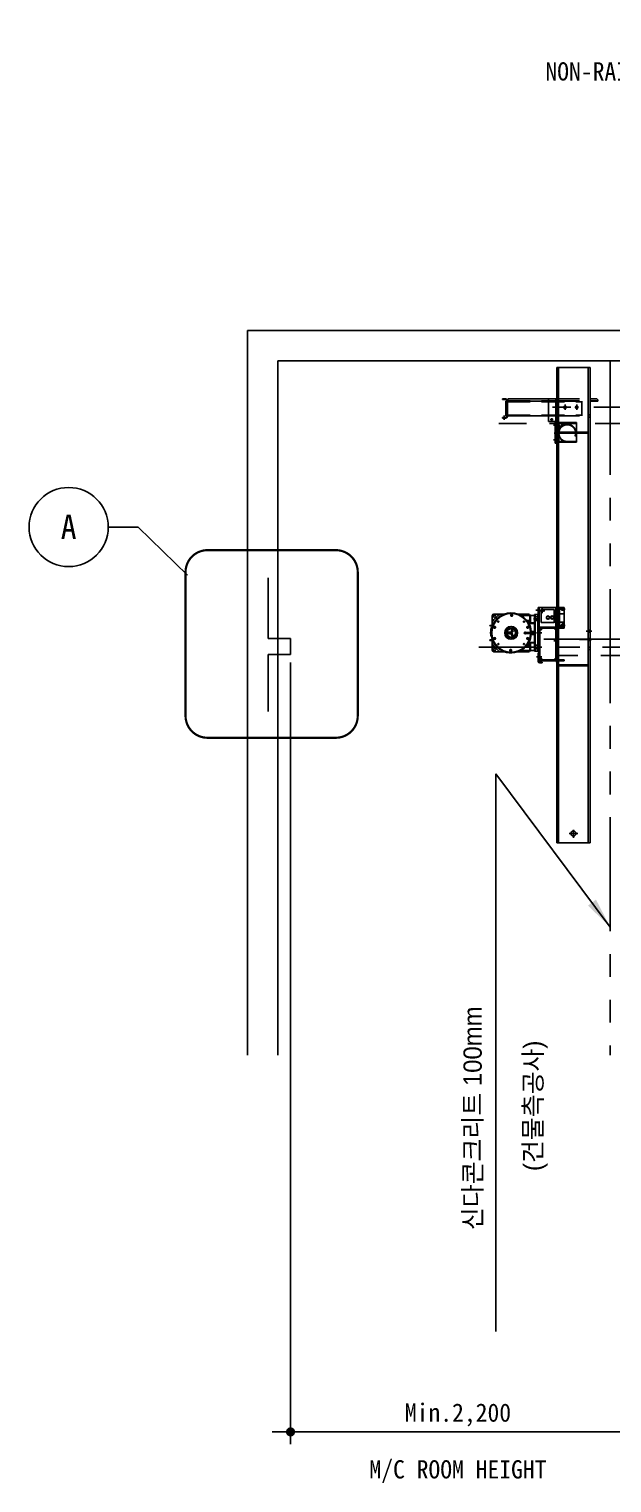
# Model space of a CAD drawing. Extents: x -9109 to 174251, y 57759 to 115528.
# Drawn here: x 143205 to 147034, y 67461 to 77018 of the extents above; entities that cross this region are included whole.
import ezdxf
from ezdxf.enums import TextEntityAlignment as Align

# ---------------------------------------------------------------- set-up
doc = ezdxf.new("R2010")
doc.units = 0
doc.header["$LTSCALE"] = 600
doc.header["$MEASUREMENT"] = 0
for name, pattern in [('CENTER', [2, 1.25, -0.25, 0.25, -0.25]), ('DASHDOTX2', [2, 1, -0.5, 0, -0.5]), ('HIDDEN', [0.375, 0.25, -0.125]), ('PHANTOM', [2.5, 1.25, -0.25, 0.25, -0.25, 0.25, -0.25])]:
    doc.linetypes.add(name, pattern=pattern)
doc.layers.get('0').update_dxf_attribs({"linetype": 'CONTINUOUS'})
for name, color, linetype in [('1', 3, 'CONTINUOUS'), ('2', 4, 'HIDDEN'), ('3', 1, 'CENTER'), ('4', 6, 'PHANTOM'), ('A-DIMS', 7, 'CONTINUOUS'), ('ENSAMBLES', 7, 'CONTINUOUS')]:
    doc.layers.add(name, color=color, linetype=linetype)
for name, color, linetype, lineweight in [('A-MKXS-MAK2', 3, 'DASHDOTX2', 25), ('A-MKXS-TEXT2', 7, 'CONTINUOUS', 25), ('A-XXXX-TXT2', 3, 'CONTINUOUS', 25)]:
    doc.layers.add(name, color=color, linetype=linetype, lineweight=lineweight)
doc.styles.add('HY울릉도L', font='')
doc.styles.add('OTIS', font='')
doc.styles.add('굴림', font='')
doc.styles.add('돋움체', font='')
doc.styles.get('HY울릉도L').set_extended_font_data('Dotum')
doc.styles.get('OTIS').set_extended_font_data('Dotum')
doc.styles.get('굴림').set_extended_font_data('Dotum')
doc.styles.get('돋움체').set_extended_font_data('DotumChe')
doc.dimstyles.new('CDIM', dxfattribs={"dimtxt": 3, "dimasz": 1.5, "dimexe": 2, "dimexo": 1, "dimgap": 1, "dimtad": 1, "dimdec": 0, "dimrnd": 0.5, "dimzin": 0, "dimdsep": 32, "dimlunit": 6, "dimtxsty": 'HY울릉도L', "dimblk1": '_CIDOT', "dimblk2": '_CIDOT', "dimsah": 1, "dimcen": 5.5, "dimclrd": 2, "dimclre": 2, "dimclrt": 7, "dimadec": 0, "dimazin": 0, "dimtfac": 1, "dimtdec": 0, "dimtix": 1, "dimtmove": 2, "dimatfit": 1, "dimldrblk": '_CIDOT', "dimfxl": 1, "dimtolj": 1, "dimtzin": 0, "dimlwd": -1, "dimarcsym": 0})
doc.dimstyles.new('OTIS', dxfattribs={"dimscale": 100, "dimtxt": 2.25, "dimasz": 2, "dimexe": 0.8, "dimexo": 0.8, "dimgap": 0.7, "dimtad": 1, "dimdsep": 46, "dimtxsty": '굴림', "dimblk": 'DOT', "dimcen": 0, "dimclrd": 3, "dimclre": 3, "dimclrt": 3, "dimadec": 0, "dimazin": 0, "dimtfac": 1, "dimtmove": 0, "dimatfit": 3, "dimfxl": 1, "dimtolj": 1, "dimarcsym": 0})

# ---------------------------------------------------------------- blocks, each defined once
blk = doc.blocks.new('_CIDOT')
at = {"color": 0, "linetype": 'ByBlock'}
blk.add_line((2, 0), (-1, 0), dxfattribs=at)
at = {"color": 0, "linetype": 'ByBlock', "const_width": 0.5}
blk.add_lwpolyline([(-0.25, 0, 1), (0.25, 0, 1)], format="xyb", close=True, dxfattribs=at)
blk = doc.blocks.new('*D54')
at = {"layer": 'A-DIMS', "lineweight": -2, "transparency": 16777216}
for p, q in [((144923, 72853.2), (144923, 67716.1)), ((147123, 70233.3), (147123, 67716.1))]:
    blk.add_line(p, q, dxfattribs=at)
at = {"layer": 'A-DIMS', "transparency": 16777216}
blk.add_line((144983, 67796.1), (147063, 67796.1), dxfattribs=at)
at = {"layer": 'A-DIMS', "transparency": 16777216, "xscale": 60, "yscale": 60, "zscale": 60, "rotation": 180}
blk.add_blockref('_CIDOT', (144923, 67796.1), dxfattribs=at)
at = {"layer": 'A-DIMS', "transparency": 16777216, "xscale": 60, "yscale": 60, "zscale": 60}
blk.add_blockref('_CIDOT', (147123, 67796.1), dxfattribs=at)
at = {"layer": 'A-DIMS', "color": 3, "transparency": 16777216, "insert": (146023, 67907.5), "char_height": 120, "attachment_point": 5, "style": '돋움체'}
blk.add_mtext('\\A1;{\\C7;Min.2,200}', dxfattribs=at)
blk = doc.blocks.new('*D63')
at = {"layer": 'A-DIMS', "lineweight": -2, "transparency": 16777216}
for p, q in [((147323, 74876.9), (147323, 76716.8)), ((147423, 75076.9), (147423, 76716.8))]:
    blk.add_line(p, q, dxfattribs=at)
at = {"layer": 'A-DIMS', "transparency": 16777216}
for p, q in [((147263, 76636.8), (147203, 76636.8)), ((147423, 76636.8), (147323, 76636.8)), ((147483, 76636.8), (147543, 76636.8))]:
    blk.add_line(p, q, dxfattribs=at)
at = {"layer": 'A-DIMS', "transparency": 16777216, "xscale": 60, "yscale": 60, "zscale": 60}
blk.add_blockref('_CIDOT', (147323, 76636.8), dxfattribs=at)
at = {"layer": 'A-DIMS', "transparency": 16777216, "xscale": 60, "yscale": 60, "zscale": 60, "rotation": 180}
blk.add_blockref('_CIDOT', (147423, 76636.8), dxfattribs=at)
at = {"layer": 'A-DIMS', "color": 3, "transparency": 16777216, "insert": (147373, 76738.9), "char_height": 120, "attachment_point": 5, "style": '돋움체'}
blk.add_mtext('\\A1;NON-RAILING ZONE 100', dxfattribs=at)
blk = doc.blocks.new('_Dot')
at = {"color": 0, "linetype": 'ByBlock', "lineweight": -2}
blk.add_line((-0.5, 0), (-1, 0), dxfattribs=at)
at = {"color": 0, "linetype": 'ByBlock', "const_width": 0.5}
blk.add_lwpolyline([(-0.25, 0, 1), (0.25, 0, 1)], format="xyb", close=True, dxfattribs=at)

msp = doc.modelspace()

# ---------------------------------------------------------------- linework, layer by layer
for p, q in [((144640.4, 75036.9), (144640.4, 70273.3)), ((144640.4, 75036.9), (153403, 75036.9)), ((144840.4, 74836.9), (144840.4, 70273.3)), ((147123, 74836.9), (144840.4, 74836.9)), ((146671.7, 74793.4), (146671.7, 71669.4)), ((146671.7, 74793.4), (146891.4, 74793.4)), ((146683.8, 74793.4), (146683.8, 71669.4)), ((146879.3, 74793.4), (146879.3, 71669.4)), ((146891.4, 74793.4), (146891.4, 71669.4)), ((146314.8, 74586.9), (146337.8, 74586.9)), ((146314.8, 74586.9), (146314.8, 74582)), ((146314.8, 74582), (146337.8, 74582)), ((146337.8, 74571.6), (146337.8, 74532)), ((146337.8, 74571.6), (146342.8, 74571.6)), ((146342.8, 74577), (146342.8, 74532)), ((146353.2, 74586.9), (146347.7, 74581.4)), ((146347.7, 74581.4), (146347.7, 74571.6)), ((146347.7, 74577), (146347.7, 74532)), ((146347.7, 74571.6), (146616.8, 74571.6)), ((146353.2, 74586.9), (146671.7, 74586.9)), ((146616.8, 74586.9), (146671.7, 74586.9)), ((146616.8, 74586.9), (146616.8, 74438.7)), ((146666.8, 74586.9), (146666.8, 74438.7)), ((146671.7, 74586.9), (146671.7, 74438.7)), ((146891.4, 74586.9), (146935.3, 74586.9)), ((146891.4, 74571.6), (146940.8, 74571.6)), ((146935.3, 74586.9), (146940.8, 74581.4)), ((146940.8, 74581.4), (146940.8, 74571.6)), ((146314.8, 74465.6), (146337.8, 74465.6)), ((146314.8, 74460.6), (146314.8, 74465.6)), ((146314.8, 74460.6), (146337.8, 74460.6)), ((146337.8, 74476), (146337.8, 74532)), ((146337.8, 74476), (146342.8, 74476)), ((146342.8, 74470.5), (146342.8, 74532)), ((146347.7, 74470.5), (146347.7, 74532)), ((146616.8, 74476), (146347.7, 74476)), ((146616.8, 74438.7), (146671.7, 74438.7)), ((146662, 74436.5), (146662, 74295.9)), ((146662, 74436.5), (146671.7, 74436.5)), ((146671.7, 74436.5), (146671.7, 74295.9)), ((146683.8, 74367.3), (146879.3, 74367.3)), ((146683.8, 74360.7), (146879.3, 74360.7)), ((146662, 74295.9), (146671.7, 74295.9)), ((146671.7, 73215.5), (146550.9, 73215.5)), ((146550.9, 73215.5), (146550.9, 72927.2)), ((146555.8, 73215.5), (146555.8, 72860.7)), ((146666.8, 73215.5), (146666.8, 72860.2)), ((146671.7, 72860.2), (146671.7, 73215.5)), ((146526.2, 73169.4), (146550.9, 73169.4)), ((146526.2, 72927.7), (146526.2, 73169.4)), ((146530.6, 72927.7), (146530.6, 73169.4)), ((146548.2, 72927.7), (146548.2, 73169.4)), ((146550.9, 73169.4), (146550.9, 72927.7)), ((146569.6, 73202.3), (146569.6, 73116.7)), ((146655.3, 73202.3), (146569.6, 73202.3)), ((146569.6, 73116.7), (146655.3, 73116.7)), ((146655.3, 73116.7), (146655.3, 73202.3)), ((146655.3, 73174.3), (146666.8, 73174.3)), ((146655.3, 73119.4), (146666.8, 73119.4)), ((146548.2, 73026.6), (146550.9, 73026.6)), ((146666.8, 73085.4), (146555.8, 73085.4)), ((146560.8, 73075.5), (146560.8, 72875.6)), ((146560.8, 73069.4), (146571.8, 73069.4)), ((146666.8, 73080.4), (146565.7, 73080.4)), ((146571.8, 73080.4), (146571.8, 73069.4)), ((146660.7, 73080.4), (146660.7, 73069.4)), ((146666.8, 73069.4), (146660.7, 73069.4)), ((146526.2, 72927.7), (146550.9, 72927.7)), ((146550.9, 72927.2), (146555.8, 72927.2)), ((146550.9, 72860.7), (146550.9, 72917.9)), ((146550.9, 72917.9), (146555.8, 72917.9)), ((146560.8, 72881.6), (146571.8, 72881.6)), ((146560.8, 72855.8), (146575.1, 72855.8)), ((146575.1, 72850.9), (146560.8, 72850.9)), ((146565.7, 72870.6), (146666.8, 72870.6)), ((146666.8, 72865.7), (146565.7, 72865.7)), ((146571.8, 72870.6), (146571.8, 72881.6)), ((146575.1, 72855.8), (146575.1, 72850.9)), ((146660.7, 72870.6), (146660.7, 72881.6)), ((146666.8, 72881.6), (146660.7, 72881.6)), ((146671.7, 72860.2), (146666.8, 72860.2)), ((146683.8, 72838.8), (146879.3, 72838.8)), ((146683.8, 72832.2), (146879.3, 72832.2)), ((146671.7, 71669.4), (146891.4, 71669.4))]:
    msp.add_line(p, q)
for points in [[(146570.6, 73197.9), (146576.2, 73201.1), (146581.8, 73197.9), (146581.8, 73191.4), (146576.2, 73188.2), (146570.6, 73191.4)], [(146604.7, 73155), (146614.1, 73160.4), (146623.4, 73155), (146623.4, 73144.2), (146614.1, 73138.8), (146604.7, 73144.2)], [(146632.2, 73155), (146641.5, 73160.4), (146650.9, 73155), (146650.9, 73144.2), (146641.5, 73138.8), (146632.2, 73144.2)]]:
    msp.add_lwpolyline(points, close=True)
for centre, radius in [((146638.8, 74450.7), 2.2), ((146726.6, 74532), 7.69), ((146803.5, 74532), 7.69), ((146576.2, 73194.6), 5.6), ((146614.1, 73149.6), 9.34), ((146641.5, 73149.6), 9.34), ((146781.6, 71729.8), 16.5)]:
    msp.add_circle(centre, radius)
for centre, radius, start, end in [((146337.8, 74577), 9.89, 0, 90), ((146337.8, 74577), 4.94, 0, 90), ((146337.8, 74470.5), 4.94, 270, 0), ((146337.8, 74470.5), 9.89, 270, 0), ((146576.2, 73194.6), 6.06, 157.50502, 202.49498), ((146576.2, 73194.6), 6.06, 97.50502, 142.49498), ((146576.2, 73194.6), 6.06, 217.50502, 262.49498), ((146576.2, 73194.6), 6.06, 37.50502, 82.49498), ((146576.2, 73194.6), 6.06, 277.50502, 322.49498), ((146576.2, 73194.6), 6.06, 337.50502, 22.49498), ((146614.1, 73149.6), 10.1, 157.50502, 202.49498), ((146614.1, 73149.6), 10.1, 97.50502, 142.49498), ((146614.1, 73149.6), 10.1, 217.50502, 262.49498), ((146614.1, 73149.6), 10.1, 37.50502, 82.49498), ((146614.1, 73149.6), 10.1, 277.50502, 322.49498), ((146614.1, 73149.6), 10.1, 337.50502, 22.49498), ((146641.5, 73149.6), 10.1, 157.50502, 202.49498), ((146641.5, 73149.6), 10.1, 97.50502, 142.49498), ((146641.5, 73149.6), 10.1, 217.50502, 262.49498), ((146641.5, 73149.6), 10.1, 37.50502, 82.49498), ((146641.5, 73149.6), 10.1, 277.50502, 322.49498), ((146641.5, 73149.6), 10.1, 337.50502, 22.49498), ((146565.7, 73075.5), 9.89, 90, 180), ((146565.7, 73075.5), 4.94, 90, 180), ((146560.8, 72860.7), 9.89, 180, 270), ((146565.7, 72875.6), 9.89, 180, 270), ((146560.8, 72860.7), 4.94, 180, 270), ((146565.7, 72875.6), 4.94, 180, 270)]:
    msp.add_arc(centre, radius, start, end)
at = {"layer": '1'}
for p, q in [((146323.5, 74460.6), (146323.5, 74465.6)), ((146327.9, 74460.6), (146327.9, 74465.6)), ((144776.5, 73409.7), (144776.5, 73011.5)), ((144776.5, 73011.5), (144923, 73011.5)), ((144923, 73011.5), (144923, 72906.1)), ((144776.5, 72906.1), (144776.5, 72531.4)), ((144923, 72906.1), (144776.5, 72906.1))]:
    msp.add_line(p, q, dxfattribs=at)
at = {"layer": '1', "color": 3}
msp.add_line((146272.1, 68455.9), (146272.1, 72122.4), dxfattribs=at)
at = {"layer": '1'}
msp.add_arc((146638.8, 74450.7), 3.3, 90, 0, dxfattribs=at)
at = {"layer": '2'}
for p, q in [((146347.7, 74573.3), (146616.8, 74573.3)), ((146347.7, 74566.6), (146836.5, 74566.6)), ((146616.8, 74573.3), (146671.7, 74573.3)), ((146616.8, 74571.6), (146671.7, 74571.6)), ((146671.7, 74586.9), (146891.4, 74586.9)), ((146671.7, 74573.3), (146891.4, 74573.3)), ((146671.7, 74571.6), (146891.4, 74571.6)), ((146836.5, 74571.6), (146836.5, 74476)), ((146891.4, 74573.3), (146940.8, 74573.3)), ((146322.4, 74460.6), (146322.4, 74465.6)), ((146329, 74460.6), (146329, 74465.6)), ((146337.8, 74544.6), (146347.7, 74544.6)), ((146337.8, 74519.4), (146347.7, 74519.4)), ((146347.7, 74480.9), (146836.5, 74480.9)), ((146616.8, 74476), (146671.7, 74476)), ((146666.8, 74539.7), (146671.7, 74539.7)), ((146666.8, 74524.3), (146671.7, 74524.3)), ((146671.7, 74539.7), (146683.8, 74539.7)), ((146671.7, 74524.3), (146683.8, 74524.3)), ((146671.7, 74476), (146836.5, 74476)), ((146879.3, 74482.6), (146891.4, 74482.6)), ((146879.3, 74467.2), (146891.4, 74467.2)), ((146662, 74421.6), (146671.7, 74421.6)), ((146662, 74407.3), (146671.7, 74407.3)), ((146671.7, 74431), (146801.3, 74431)), ((146671.7, 74426), (146801.3, 74426)), ((146671.7, 74422.2), (146683.8, 74422.2)), ((146671.7, 74406.8), (146683.8, 74406.8)), ((146696, 74406.8), (146682.6, 74406.8)), ((146682.7, 74414.5), (146682.7, 74328.8)), ((146689.3, 74400.1), (146689.3, 74413.5)), ((146710.7, 74426), (146710.7, 74431)), ((146801.3, 74431), (146801.3, 74301.4)), ((146662, 74325), (146671.7, 74325)), ((146662, 74310.7), (146671.7, 74310.7)), ((146671.7, 74325.5), (146683.8, 74325.5)), ((146671.7, 74310.1), (146683.8, 74310.1)), ((146671.7, 74306.3), (146801.3, 74306.3)), ((146671.7, 74301.4), (146801.3, 74301.4)), ((146671.7, 74269), (146683.8, 74269)), ((146671.7, 74256.9), (146683.8, 74256.9)), ((146671.7, 73257.8), (146683.8, 73257.8)), ((146671.7, 73245.7), (146683.8, 73245.7)), ((146721.2, 73215.5), (146671.7, 73215.5)), ((146688.2, 73174.3), (146688.2, 73215.5)), ((146690.7, 73215.5), (146690.7, 73085.4)), ((146721.2, 73162.8), (146721.2, 73215.5)), ((146721.2, 73170.6), (146721.2, 73215.5)), ((146721.2, 73170.6), (146721.2, 73215.5)), ((146526.2, 73149.1), (146530.6, 73149.1)), ((146526.2, 73134.8), (146530.6, 73134.8)), ((146530.6, 73154), (146550.9, 73154)), ((146530.6, 73129.8), (146550.9, 73129.8)), ((146548.2, 73149.1), (146550.9, 73149.1)), ((146548.2, 73134.8), (146550.9, 73134.8)), ((146666.8, 73190.3), (146671.7, 73190.3)), ((146666.8, 73190.3), (146671.7, 73190.3)), ((146666.8, 73174.9), (146671.7, 73174.9)), ((146666.8, 73174.9), (146671.7, 73174.9)), ((146671.7, 73119.4), (146666.8, 73119.4)), ((146671.7, 73190.3), (146683.8, 73190.3)), ((146671.7, 73174.9), (146683.8, 73174.9)), ((146671.7, 73174.3), (146721.2, 73174.3)), ((146671.7, 73119.4), (146721.2, 73119.4)), ((146688.2, 73174.3), (146688.2, 73119.4)), ((146688.2, 73119.4), (146688.2, 73085.4)), ((146726.5, 73205.6), (146692.7, 73205.6)), ((146709.6, 73080.7), (146709.6, 73114.5)), ((146721.2, 73162.8), (146721.2, 73104.6)), ((146548.2, 73055.7), (146550.9, 73055.7)), ((146548.2, 73041.4), (146550.9, 73041.4)), ((146555.8, 73085.4), (146550.9, 73085.4)), ((146550.9, 73074.4), (146555.8, 73074.4)), ((146550.9, 73055.7), (146560.8, 73055.7)), ((146555.8, 73055.7), (146550.9, 73055.7)), ((146550.9, 73041.4), (146560.8, 73041.4)), ((146555.8, 73041.4), (146550.9, 73041.4)), ((146555.8, 73026.6), (146560.8, 73026.6)), ((146671.7, 73085.4), (146666.8, 73085.4)), ((146671.7, 73080.4), (146666.8, 73080.4)), ((146671.7, 73069.4), (146666.8, 73069.4)), ((146721.2, 73085.4), (146671.7, 73085.4)), ((146720.6, 73080.4), (146671.7, 73080.4)), ((146726.5, 73097.6), (146692.7, 73097.6)), ((146720.6, 73085.4), (146720.6, 73080.4)), ((146721.2, 73085.4), (146721.2, 73104.6)), ((146879.3, 73065.6), (146891.4, 73065.6)), ((146879.3, 73053.5), (146891.4, 73053.5)), ((146526.2, 72962.3), (146530.6, 72962.3)), ((146526.2, 72948.1), (146530.6, 72948.1)), ((146530.6, 72967.3), (146550.9, 72967.3)), ((146530.6, 72943.1), (146550.9, 72943.1)), ((146550.9, 72962.3), (146560.8, 72962.3)), ((146555.8, 72962.3), (146550.9, 72962.3)), ((146550.9, 72948.1), (146560.8, 72948.1)), ((146555.8, 72948.1), (146550.9, 72948.1)), ((146555.8, 72982.7), (146560.8, 72982.7)), ((146666.8, 73003.5), (146671.7, 73003.5)), ((146666.8, 73003.5), (146671.7, 73003.5)), ((146666.8, 72988.2), (146671.7, 72988.2)), ((146666.8, 72988.2), (146671.7, 72988.2)), ((146671.7, 73003.5), (146683.8, 73003.5)), ((146671.7, 72988.2), (146683.8, 72988.2)), ((146879.3, 73010.7), (146891.4, 73010.7)), ((146879.3, 72998.6), (146891.4, 72998.6)), ((146879.3, 72955.2), (146891.4, 72955.2)), ((146879.3, 72939.8), (146891.4, 72939.8)), ((146550.9, 72903), (146560.8, 72903)), ((146550.9, 72877.8), (146560.8, 72877.8)), ((146671.7, 72881.6), (146666.8, 72881.6)), ((146666.8, 72870.6), (146671.7, 72870.6)), ((146671.7, 72865.7), (146666.8, 72865.7)), ((146720.6, 72870.6), (146671.7, 72870.6)), ((146720.6, 72865.7), (146671.7, 72865.7)), ((146720.6, 72870.6), (146720.6, 72865.7)), ((146671.7, 72810.8), (146683.8, 72810.8)), ((146671.7, 72798.7), (146683.8, 72798.7))]:
    msp.add_line(p, q, dxfattribs=at)
for points in [[(146683.7, 74410), (146689.3, 74413.3), (146694.9, 74410), (146694.9, 74403.6), (146689.3, 74400.3), (146683.7, 74403.6)], [(146702.2, 73209.9), (146709.6, 73214.3), (146717.1, 73209.9), (146717.1, 73201.3), (146709.6, 73197), (146702.2, 73201.3)], [(146702.2, 73101.9), (146709.6, 73106.2), (146717.1, 73101.9), (146717.1, 73093.3), (146709.6, 73089), (146702.2, 73093.3)]]:
    msp.add_lwpolyline(points, close=True, dxfattribs=at)
for centre, radius in [((146726.6, 74532), 7.69), ((146803.5, 74532), 7.69), ((146689.3, 74406.8), 5.6), ((146709.6, 73205.6), 7.47), ((146709.6, 73205.6), 6.59), ((146709.6, 73205.6), 6.32), ((146709.6, 73205.6), 5.49), ((146709.6, 73205.6), 4.39), ((146709.6, 73097.6), 7.47), ((146709.6, 73097.6), 6.59), ((146709.6, 73097.6), 6.59), ((146709.6, 73097.6), 6.32), ((146709.6, 73097.6), 5.49), ((146709.6, 73097.6), 4.39)]:
    msp.add_circle(centre, radius, dxfattribs=at)
for centre, radius, start, end in [((146740.9, 74361.8), 58.2, 115.08763, 64.91237), ((146740.9, 74361.8), 54.9, 106.2602, 73.7398), ((146689.3, 74406.8), 6.06, 37.50502, 82.49498), ((146689.3, 74406.8), 6.06, 337.50502, 22.49498), ((146740.9, 74361.8), 58.2, 64.91237, 115.08763), ((146740.9, 74361.8), 54.9, 75.52249, 106.2602)]:
    msp.add_arc(centre, radius, start, end, dxfattribs=at)
at = {"layer": '3'}
for p, q in [((164464.8, 74530.4), (146644.9, 74532)), ((164473.3, 74423.7), (146291.5, 74425.4)), ((146724, 74414), (146700.2, 74414)), ((148923, 72954.6), (146159.2, 72954.6)), ((146586.1, 73008.1), (147711.3, 73008.1)), ((147711.3, 72901), (146691.1, 72901))]:
    msp.add_line(p, q, dxfattribs=at)
at = {"layer": '4'}
for p, q in [((147023, 74836.9), (147023, 70273.3)), ((146726.6, 74549.1), (146726.6, 74515)), ((146803.5, 74549.1), (146803.5, 74515)), ((146325.7, 74448.2), (146325.7, 74477.5)), ((146638.8, 74460.8), (146638.8, 74440.6)), ((146726.6, 74545), (146726.6, 74519.1)), ((146803.5, 74545), (146803.5, 74519.1)), ((146628.7, 74450.7), (146648.9, 74450.7)), ((146689.2, 74414.5), (146651.6, 74414.5)), ((146654.5, 74361.8), (146807.5, 74361.8)), ((146689.2, 74317.8), (146651.6, 74317.8)), ((146576.2, 73177.7), (146576.2, 73211.6)), ((146518.9, 73141.9), (146555.6, 73141.9)), ((146567.8, 73199), (146534, 73199)), ((146545.2, 73141.9), (146554.3, 73141.9)), ((146593.1, 73194.6), (146559.3, 73194.6)), ((146687.3, 73182.6), (146652.5, 73182.6)), ((146573.9, 73048.6), (146539, 73048.6)), ((146545.2, 73048.6), (146554.3, 73048.6)), ((146864.2, 73059.5), (146901.5, 73059.5)), ((146518.9, 72955.2), (146555.6, 72955.2)), ((146573.9, 72955.2), (146539, 72955.2)), ((146687.3, 72995.8), (146652.5, 72995.8)), ((146820.9, 73004.6), (146901.5, 73004.6)), ((146573.9, 72890.4), (146539, 72890.4)), ((146753.2, 71729.8), (146811.3, 71729.8)), ((146809.9, 71729.8), (146753.2, 71729.8)), ((146781.6, 71701.4), (146781.6, 71754.2))]:
    msp.add_line(p, q, dxfattribs=at)
at = {"layer": 'A-MKXS-MAK2', "linetype": 'Continuous'}
for p, q in [((143725.3, 73744.4), (143922.7, 73744.4)), ((143922.7, 73744.4), (144245.3, 73427.5))]:
    msp.add_line(p, q, dxfattribs=at)
at = {"layer": 'A-MKXS-MAK2', "ltscale": 4, "const_width": 14.4}
msp.add_lwpolyline([(145220.6, 73592.5), (144377.2, 73592.5, 0.414214), (144233.2, 73448.5), (144233.2, 72503.2, 0.414214), (144377.2, 72359.2), (145220.6, 72359.2, 0.414214), (145364.6, 72503.2), (145364.6, 73448.5, 0.414214)], format="xyb", close=True, dxfattribs=at)
at = {"layer": 'A-MKXS-MAK2', "linetype": 'Continuous'}
msp.add_circle((143465.3, 73744.4), 260, dxfattribs=at)
at = {"layer": 'ENSAMBLES', "color": 7, "linetype": 'Continuous'}
for p, q in [((146248.3, 73098), (146248.3, 73161.7)), ((146259.3, 73172.7), (146329.9, 73172.7)), ((146415.2, 73172.7), (146485.6, 73172.7)), ((146435.3, 73163.9), (146454, 73163.9)), ((146454, 73163.5), (146444.5, 73158)), ((146455.7, 73163.9), (146526.2, 73163.9)), ((146462.2, 73164.1), (146462.2, 73163.9)), ((146474.6, 73130.9), (146498.7, 73130.9)), ((146477.3, 73127.6), (146495.4, 73127.6)), ((146488.4, 73114.5), (146488.4, 73111.2)), ((146488.4, 73114.5), (146526.2, 73114.5)), ((146495.4, 73114.5), (146495.4, 73163.9)), ((146498.7, 73163.9), (146498.7, 73114.5)), ((146526.2, 72933.2), (146526.2, 73163.9)), ((146231.8, 73098), (146251, 73098)), ((146231.8, 73098), (146231.8, 73094.7)), ((146249.5, 73094.7), (146231.8, 73094.7)), ((146237.3, 73098), (146237.3, 73094.7)), ((146239.3, 73070.7), (146242.1, 73070.2)), ((146239.4, 73026.1), (146242.2, 73026.6)), ((146240.6, 73040.5), (146240.6, 73056.1)), ((146241.3, 73061.7), (146241.2, 73061.7)), ((146241.3, 73035.4), (146241.2, 73035.4)), ((146241.3, 73061.7), (146241.8, 73061.7)), ((146241.9, 73035.4), (146241.3, 73035.4)), ((146242.1, 73065), (146241.6, 73065)), ((146242.1, 73032.1), (146241.6, 73032.1)), ((146243, 73071), (146245.8, 73070.5)), ((146244.2, 73083.8), (146246.7, 73082.2)), ((146248.3, 73091.8), (146248.3, 73094.7)), ((146248.3, 73081.5), (146248.3, 73085.1)), ((146249, 73093.5), (146251.7, 73092.5)), ((146463.6, 73052), (146496.5, 73052)), ((146463.6, 73045.1), (146496.5, 73045.1)), ((146469.1, 73045.1), (146469.1, 73052)), ((146488.4, 73111.2), (146488, 73110.9)), ((146488.4, 73111.2), (146526.2, 73111.2)), ((146496.5, 73045.1), (146496.5, 73052)), ((146496.5, 73051), (146513, 73051)), ((146496.5, 73048.8), (146513, 73048.8)), ((146496.5, 73048.3), (146513, 73048.3)), ((146496.5, 73046.1), (146513, 73046.1)), ((146503.9, 73058.4), (146503.4, 73058.4)), ((146503.9, 73038.7), (146503.4, 73038.7)), ((146503.9, 73058.4), (146503.9, 73055.2)), ((146503.9, 73058.4), (146520.7, 73058.4)), ((146503.9, 73055.2), (146520.7, 73055.2)), ((146503.9, 73038.7), (146503.9, 73042)), ((146503.9, 73042), (146520.7, 73042)), ((146520.7, 73038.7), (146503.9, 73038.7)), ((146513, 73048.8), (146513, 73051)), ((146513, 73046.1), (146513, 73048.3)), ((146520.7, 73038.7), (146520.7, 73058.4)), ((146249.5, 73002.4), (146231.8, 73002.4)), ((146231.8, 72999.1), (146231.8, 73002.4)), ((146231.8, 72999.1), (146250.8, 72999.1)), ((146237.3, 72999.1), (146237.3, 73002.4)), ((146248.3, 73002.4), (146248.3, 73005.9)), ((146248.3, 72935.4), (146248.3, 72999.1)), ((146329.6, 72924.4), (146259.3, 72924.4)), ((146485.6, 72924.4), (146414.9, 72924.4)), ((146435.2, 72933.2), (146526.2, 72933.2)), ((146444.9, 72939), (146454, 72933.7)), ((146462.2, 72933.2), (146462.2, 72933.1)), ((146474.6, 72966.2), (146498.7, 72966.2)), ((146477.3, 72969.5), (146495.4, 72969.5)), ((146488.4, 72986), (146488, 72986.2)), ((146488.4, 72982.7), (146488.4, 72986)), ((146526.2, 72986), (146488.4, 72986)), ((146488.4, 72982.7), (146526.2, 72982.7)), ((146495.4, 72982.7), (146495.4, 72933.2)), ((146498.7, 72982.7), (146498.7, 72933.2))]:
    msp.add_line(p, q, dxfattribs=at)
for centre, radius in [((146262.1, 73158.9), 7.69), ((146287.8, 73122.2), 3.57), ((146287.8, 73122.2), 2.75), ((146375.7, 73163.3), 5.6), ((146375.7, 73163.3), 4.39), ((146457, 73122.2), 3.57), ((146457, 73122.2), 2.75), ((146263.7, 73085.4), 5.6), ((146263.7, 73085.4), 4.39), ((146372.4, 73048.6), 42.1), ((146372.4, 73048.6), 41.7), ((146335.6, 73048.6), 2.86), ((146372.4, 73048.6), 28.8), ((146372.4, 73048.6), 27.7), ((146354, 73080.4), 2.86), ((146354, 73016.7), 2.86), ((146357, 73048.6), 5.49), ((146357, 73048.6), 4.94), ((146372.4, 73048.6), 7.69), ((146372.4, 73048.6), 5.49), ((146372.4, 73048.6), 3.71), ((146380.1, 73061.9), 5.49), ((146380.1, 73035.2), 5.49), ((146380.1, 73061.9), 4.94), ((146380.1, 73035.2), 4.94), ((146390.8, 73080.4), 2.86), ((146390.8, 73016.7), 2.86), ((146409.2, 73048.6), 2.86), ((146481.2, 73085.4), 5.6), ((146481.2, 73085.4), 4.39), ((146262.1, 72938.3), 7.69), ((146263.7, 73011.8), 5.6), ((146263.7, 73011.8), 4.39), ((146287.8, 72975), 3.57), ((146287.8, 72975), 2.75), ((146369.1, 72933.8), 5.6), ((146369.1, 72933.8), 4.39), ((146457, 72975), 3.57), ((146457, 72975), 2.75), ((146481.2, 73011.8), 5.6), ((146481.2, 73011.8), 4.39)]:
    msp.add_circle(centre, radius, dxfattribs=at)
at = {"layer": 'ENSAMBLES', "color": 8, "linetype": 'HIDDEN'}
for centre, radius in [((146287.8, 73122.2), 3.3), ((146375.7, 73163.3), 5.49), ((146457, 73122.2), 3.3), ((146263.7, 73085.4), 5.49), ((146481.2, 73085.4), 5.49), ((146263.7, 73011.8), 5.49), ((146287.8, 72975), 3.3), ((146369.1, 72933.8), 5.49), ((146457, 72975), 3.3), ((146481.2, 73011.8), 5.49)]:
    msp.add_circle(centre, radius, dxfattribs=at)
at = {"layer": 'ENSAMBLES', "color": 7, "linetype": 'Continuous'}
for centre, radius, start, end in [((146372.4, 73048.6), 128.5, 1.08071, 358.91929), ((146372.4, 73048.6), 127.4, 1.09603, 358.90399), ((146259.3, 73161.7), 11, 90, 180), ((146372.4, 73048.6), 143.9, 120.39074, 149.60926), ((146281.2, 73139.8), 4.39, 72.47504, 196.91965), ((146372.4, 73048.6), 110.4, 137.84107, 139.97257), ((146372.4, 73048.6), 143.9, 55.63956, 59.60926), ((146464.8, 73183.7), 19.8, 235.63956, 262.53202), ((146455.7, 73160.6), 3.3, 90, 120), ((146372.4, 73048.6), 110.4, 40.02743, 42.15893), ((146482.7, 73158.9), 7.69, 41.30267, 138.69733), ((146372.4, 73048.6), 131.8, 29.79178, 36.87), ((146485.6, 73161.7), 11, 12.06058, 90), ((146488.4, 73111.2), 3.3, 90, 127.30864), ((146495.4, 73130.9), 3.3, 270, 0), ((146372.4, 73048.6), 132.1, 170.55724, 189.57393), ((146372.4, 73048.6), 131.8, 174.26073, 185.73926), ((146276, 73054.7), 35.4, 163.10445, 168.59665), ((146274.6, 73064.8), 33, 148.08959, 170.55724), ((146200, 73111.3), 54.9, 328.08959, 340.00852), ((146372.4, 73048.6), 37.9, 175.9042, 184.0958), ((146372.4, 73048.6), 35.7, 175.8923, 184.1077), ((146372.4, 73048.6), 35.1, 176.30386, 183.69614), ((146372.4, 73048.6), 33, 167.4992, 172.5008), ((146346.8, 73058.1), 8.79, 216.75792, 243.09302), ((146346.8, 73039), 8.79, 116.90698, 143.24208), ((146372.4, 73048.6), 33, 187.4992, 192.5008), ((146372.4, 73048.6), 32.6, 167.05925, 172.94075), ((146346.9, 73058.1), 8.79, 218.67061, 240.75726), ((146346.9, 73039.1), 8.79, 123.95101, 141.32939), ((146372.4, 73048.6), 32.6, 187.05925, 192.94075), ((146345.1, 73048.3), 8.79, 96.90698, 123.24208), ((146345.1, 73048.8), 8.79, 236.75792, 263.09302), ((146372.4, 73048.6), 32.1, 173.76653, 173.8352), ((146372.4, 73048.6), 32.1, 186.1648, 186.24425), ((146345.2, 73048.4), 8.79, 103.95101, 121.32939), ((146345.2, 73048.8), 8.79, 238.67061, 260.43298), ((146372.4, 73048.6), 32.1, 166.16487, 166.24325), ((146372.4, 73048.6), 32.1, 193.76727, 193.83513), ((146372.4, 73048.6), 29.9, 163.5835, 176.45912), ((146372.4, 73048.6), 29.9, 183.54088, 196.4165), ((146372.4, 73048.6), 29.7, 176.66878, 183.33122), ((146372.4, 73048.6), 33, 147.4992, 152.5008), ((146351.6, 73066.3), 8.79, 196.75792, 223.09302), ((146351.6, 73030.8), 8.79, 136.90698, 163.24208), ((146372.4, 73048.6), 33, 207.4992, 212.5008), ((146372.4, 73048.6), 32.6, 147.05925, 152.94075), ((146351.7, 73066.2), 8.79, 198.67061, 220.2757), ((146351.7, 73030.9), 8.79, 143.95101, 161.32939), ((146372.4, 73048.6), 32.6, 207.05925, 212.94075), ((146346.4, 73063.6), 2.88, 155.89116, 180), ((146372.4, 73048.6), 32.1, 153.75555, 153.82338), ((146372.4, 73048.6), 32.1, 206.17662, 206.25708), ((146346.4, 73063.6), 2.88, 120.30522, 144.10884), ((146372.4, 73048.6), 29.7, 156.66878, 163.33122), ((146372.4, 73048.6), 29.7, 196.66878, 203.33122), ((146346.6, 73057.7), 8.79, 76.90698, 103.24208), ((146346.6, 73039.4), 8.79, 256.75792, 283.09302), ((146346.8, 73057.7), 8.79, 83.95101, 101.32939), ((146372.4, 73048.6), 29.9, 143.54841, 156.39418), ((146372.4, 73048.6), 29.9, 203.60582, 216.45159), ((146346.8, 73039.4), 8.79, 258.67061, 280.70953), ((146346.4, 73063.6), 2.88, 103.12173, 108.34726), ((146372.4, 73048.6), 32.1, 146.17637, 146.25361), ((146372.4, 73048.6), 32.1, 213.75813, 213.82363), ((146372.4, 73048.6), 29.7, 136.66878, 143.33122), ((146372.4, 73048.6), 29.7, 216.66878, 223.33122), ((146358.9, 73072.4), 8.79, 176.75792, 203.09302), ((146358.9, 73024.8), 8.79, 156.90698, 183.24208), ((146372.4, 73048.6), 33, 127.4992, 132.5008), ((146372.4, 73048.6), 32.6, 127.05925, 132.94075), ((146359, 73072.2), 8.79, 178.67061, 200.75473), ((146372.4, 73048.6), 32.1, 133.74932, 133.81375), ((146359, 73024.9), 8.79, 163.95101, 181.32939), ((146372.4, 73048.6), 32.1, 226.18625, 226.26291), ((146372.4, 73048.6), 32.6, 227.05925, 232.94075), ((146372.4, 73048.6), 33, 227.4992, 232.5008), ((146372.4, 73048.6), 29.9, 123.56075, 136.45996), ((146372.4, 73048.6), 29.9, 223.54004, 236.43925), ((146372.4, 73048.6), 37.9, 115.9468, 124.0441), ((146372.4, 73048.6), 35.7, 115.88842, 124.1419), ((146351.3, 73066), 8.79, 56.90698, 83.24208), ((146351.3, 73031.1), 8.79, 276.75792, 303.09302), ((146372.4, 73048.6), 35.7, 235.8581, 244.11158), ((146351.4, 73065.9), 8.79, 63.95101, 81.32939), ((146351.4, 73031.2), 8.79, 278.67061, 300.59394), ((146372.4, 73048.6), 35.1, 116.37156, 123.65001), ((146372.4, 73048.6), 35.1, 236.34999, 243.62844), ((146372.4, 73048.6), 32.1, 126.18716, 126.26809), ((146372.4, 73048.6), 32.1, 233.74475, 233.81284), ((146372.4, 73048.6), 29.7, 116.66878, 123.33122), ((146372.4, 73048.6), 29.7, 236.66878, 243.33122), ((146367.9, 73075.5), 8.79, 156.75792, 183.09302), ((146367.9, 73075.4), 8.79, 158.67061, 180.46773), ((146372.4, 73048.6), 29.9, 103.56209, 116.4186), ((146367.9, 73021.6), 8.79, 176.90698, 203.24208), ((146372.4, 73048.6), 29.9, 243.5814, 256.43791), ((146367.9, 73021.7), 8.79, 183.95101, 201.32939), ((146372.4, 73048.6), 32.1, 113.76392, 113.83078), ((146372.4, 73048.6), 32.1, 246.16922, 246.24704), ((146372.4, 73048.6), 32.6, 107.05925, 112.94075), ((146372.4, 73048.6), 32.6, 247.05925, 252.94075), ((146372.4, 73048.6), 33, 107.4992, 112.5008), ((146372.4, 73048.6), 33, 247.4992, 252.5008), ((146358.6, 73072.1), 8.79, 36.90698, 63.24208), ((146358.6, 73025), 8.79, 296.75792, 323.09302), ((146358.6, 73072), 8.79, 43.95101, 61.32939), ((146358.6, 73025.1), 8.79, 298.67061, 320.61267), ((146372.4, 73048.6), 32.1, 106.16919, 106.24915), ((146372.4, 73048.6), 32.1, 253.76234, 253.83081), ((146372.4, 73048.6), 29.7, 96.66878, 103.33122), ((146372.4, 73048.6), 29.7, 256.66878, 263.33122), ((146377.4, 73075.5), 8.79, 136.75792, 163.09302), ((146377.4, 73021.7), 8.79, 196.90698, 223.24208), ((146377.3, 73075.3), 8.79, 138.67061, 160.70072), ((146372.4, 73048.6), 29.9, 83.54647, 96.45353), ((146372.4, 73048.6), 29.9, 263.54647, 276.45353), ((146377.3, 73021.8), 8.79, 203.95101, 221.32939), ((146372.4, 73048.6), 32.1, 93.76816, 93.83662), ((146372.4, 73048.6), 32.6, 87.05925, 92.94075), ((146372.4, 73048.6), 33, 87.4992, 92.5008), ((146367.5, 73075.5), 8.79, 16.90698, 43.24208), ((146367.5, 73021.7), 8.79, 316.75792, 343.09302), ((146367.5, 73075.3), 8.79, 23.95101, 41.32939), ((146367.5, 73021.8), 8.79, 318.67061, 340.70072), ((146372.4, 73048.6), 32.1, 86.16338, 86.2423), ((146372.4, 73048.6), 29.7, 76.66878, 83.33122), ((146372.4, 73048.6), 29.7, 276.66878, 283.33122), ((146386.3, 73072.1), 8.79, 116.75792, 143.09302), ((146386.3, 73025), 8.79, 216.90698, 243.24208), ((146386.2, 73072), 8.79, 118.67061, 140.61267), ((146372.4, 73048.6), 29.9, 63.5814, 76.43791), ((146372.4, 73048.6), 29.9, 283.56209, 296.4186), ((146386.2, 73025.1), 8.79, 223.95101, 241.32939), ((146372.4, 73048.6), 32.1, 73.76234, 73.83081), ((146372.4, 73048.6), 32.1, 286.16919, 286.24915), ((146372.4, 73048.6), 32.6, 67.05925, 72.94075), ((146372.4, 73048.6), 32.6, 287.05925, 292.94075), ((146372.4, 73048.6), 33, 67.4992, 72.5008), ((146372.4, 73048.6), 33, 287.4992, 292.5008), ((146377, 73075.5), 8.79, 356.90698, 23.24208), ((146377, 73021.6), 8.79, 336.75792, 3.09302), ((146376.9, 73075.4), 8.79, 3.95101, 21.32939), ((146376.9, 73021.7), 8.79, 338.67061, 0.46773), ((146372.4, 73048.6), 32.1, 66.16922, 66.24704), ((146372.4, 73048.6), 32.1, 293.76392, 293.83078), ((146372.4, 73048.6), 29.7, 56.66878, 63.33122), ((146372.4, 73048.6), 29.7, 296.66878, 303.33122), ((146372.4, 73048.6), 35.7, 55.8581, 64.11158), ((146372.4, 73048.6), 35.1, 56.34999, 63.62844), ((146372.4, 73048.6), 35.1, 296.37156, 303.65001), ((146372.4, 73048.6), 35.7, 295.88842, 304.1419), ((146393.5, 73066), 8.79, 96.75792, 123.09302), ((146393.5, 73031.1), 8.79, 236.90698, 263.24208), ((146393.4, 73065.9), 8.79, 98.67061, 120.59394), ((146372.4, 73048.6), 37.9, 55.9559, 64.0532), ((146372.4, 73048.6), 29.9, 43.54004, 56.43925), ((146372.4, 73048.6), 29.9, 303.56075, 316.45996), ((146393.4, 73031.2), 8.79, 243.95101, 261.32939), ((146372.4, 73048.6), 32.1, 53.74475, 53.81284), ((146372.4, 73048.6), 32.1, 306.18716, 306.26809), ((146372.4, 73048.6), 32.6, 47.05925, 52.94075), ((146372.4, 73048.6), 32.6, 307.05925, 312.94075), ((146372.4, 73048.6), 33, 47.4992, 52.5008), ((146372.4, 73048.6), 33, 307.4992, 312.5008), ((146385.9, 73072.4), 8.79, 336.90698, 3.24208), ((146372.4, 73048.6), 29.7, 36.66878, 43.33122), ((146372.4, 73048.6), 29.7, 316.66878, 323.33122), ((146385.9, 73024.8), 8.79, 356.75792, 23.09302), ((146385.9, 73024.9), 8.79, 358.67061, 20.75473), ((146385.9, 73072.2), 8.79, 343.95101, 1.32939), ((146372.4, 73048.6), 32.1, 46.18625, 46.26291), ((146372.4, 73048.6), 32.1, 313.74932, 313.81375), ((146398.2, 73057.7), 8.79, 76.75792, 103.09302), ((146398.2, 73039.4), 8.79, 256.90698, 283.24208), ((146398.1, 73057.7), 8.79, 78.67061, 100.70953), ((146372.4, 73048.6), 29.9, 23.60582, 36.45159), ((146372.4, 73048.6), 29.9, 323.54841, 336.39418), ((146398.1, 73039.4), 8.79, 263.95101, 281.32939), ((146372.4, 73048.6), 32.1, 33.75813, 33.82363), ((146372.4, 73048.6), 32.1, 326.17637, 326.25361), ((146393.2, 73066.3), 8.79, 316.90698, 343.24208), ((146372.4, 73048.6), 29.7, 16.66878, 23.33122), ((146372.4, 73048.6), 29.7, 336.66878, 343.33122), ((146393.2, 73030.8), 8.79, 16.75792, 43.09302), ((146372.4, 73048.6), 32.6, 27.05925, 32.94075), ((146393.1, 73030.9), 8.79, 18.67061, 40.2757), ((146372.4, 73048.6), 32.6, 327.05925, 332.94075), ((146372.4, 73048.6), 33, 27.4992, 32.5008), ((146393.1, 73066.2), 8.79, 323.95101, 341.32939), ((146372.4, 73048.6), 33, 327.4992, 332.5008), ((146399.8, 73048.3), 8.79, 56.75792, 83.09302), ((146399.8, 73048.8), 8.79, 276.90698, 303.24208), ((146399.6, 73048.4), 8.79, 58.67061, 80.43298), ((146372.4, 73048.6), 29.9, 3.54088, 16.4165), ((146372.4, 73048.6), 29.9, 343.5835, 356.45912), ((146372.4, 73048.6), 32.1, 26.17662, 26.25708), ((146372.4, 73048.6), 32.1, 333.75555, 333.82338), ((146399.6, 73048.8), 8.79, 283.95101, 301.32939), ((146398, 73058.1), 8.79, 296.90698, 323.24208), ((146372.4, 73048.6), 29.7, 356.66878, 3.33122), ((146398, 73039), 8.79, 36.75792, 63.09302), ((146397.9, 73039.1), 8.79, 38.67061, 60.75726), ((146397.9, 73058.1), 8.79, 303.95101, 321.32939), ((146372.4, 73048.6), 32.1, 13.76727, 13.83513), ((146372.4, 73048.6), 32.1, 346.16487, 346.24325), ((146372.4, 73048.6), 32.6, 7.05925, 12.94075), ((146372.4, 73048.6), 32.6, 347.05925, 352.94075), ((146372.4, 73048.6), 32.1, 6.1648, 6.24425), ((146372.4, 73048.6), 32.1, 353.76653, 353.8352), ((146372.4, 73048.6), 33, 7.4992, 12.5008), ((146372.4, 73048.6), 33, 347.4992, 352.5008), ((146372.4, 73048.6), 35.1, 356.30386, 3.69614), ((146372.4, 73048.6), 35.7, 355.8923, 4.1077), ((146372.4, 73048.6), 37.9, 355.9042, 4.0958), ((146463.6, 73048.6), 5.49, 39.13308, 320.86692), ((146463.6, 73048.6), 3.43, 90, 270), ((146372.4, 73048.6), 131.8, 4.30118, 28.36034), ((146372.4, 73048.6), 131.8, 331.63959, 355.69882), ((146372.4, 73048.6), 127.4, 359.90025, 0.09976), ((146372.4, 73048.6), 128.5, 359.90168, 0.09832), ((146503.9, 73038.7), 3.3, 90, 94.87622), ((146372.4, 73048.6), 131.8, 1.05134, 2.86605), ((146372.4, 73048.6), 131.8, 357.13395, 358.94861), ((146372.4, 73048.6), 131.8, 359.90374, 0.09577), ((146372.4, 73048.6), 143.9, 210.39074, 239.60926), ((146259.3, 72935.4), 11, 180, 270), ((146281.2, 72957.3), 4.39, 163.5077, 284.82482), ((146372.4, 73048.6), 110.4, 220.02749, 222.15929), ((146372.4, 73048.6), 37.9, 235.9559, 244.0532), ((146372.4, 73048.6), 32.1, 266.16338, 266.2423), ((146372.4, 73048.6), 32.6, 267.05925, 272.94075), ((146372.4, 73048.6), 33, 267.4992, 272.5008), ((146372.4, 73048.6), 32.1, 273.76816, 273.83662), ((146372.4, 73048.6), 37.9, 295.9468, 304.0441), ((146372.4, 73048.6), 143.9, 300.39074, 304.36044), ((146464.8, 72913.5), 19.8, 97.46798, 124.36044), ((146455.7, 72936.5), 3.3, 240, 270), ((146372.4, 73048.6), 110.4, 317.84107, 319.97257), ((146482.7, 72938.3), 7.69, 221.30267, 318.69733), ((146372.4, 73048.6), 131.8, 323.12999, 330.20822), ((146485.6, 72935.4), 11, 270, 348.43332), ((146488.4, 72986), 3.3, 230.54551, 270), ((146495.4, 72966.2), 3.3, 0, 90)]:
    msp.add_arc(centre, radius, start, end, dxfattribs=at)
at = {"layer": 'ENSAMBLES', "color": 3, "linetype": 'Continuous'}
for centre, radius, start, end in [((146372.4, 73048.6), 131.4, 1.05664, 160.00852), ((146372.4, 73048.6), 134.9, 170.55724, 189.57393), ((146274.6, 73064.8), 35.8, 148.08959, 170.55724), ((146372.4, 73048.6), 131.4, 170.15751, 358.94428), ((146200, 73111.3), 52.1, 328.08959, 340.00852), ((146372.4, 73048.6), 131.4, 359.90398, 0.09603)]:
    msp.add_arc(centre, radius, start, end, dxfattribs=at)
at = {"layer": 'ENSAMBLES', "color": 8, "linetype": 'HIDDEN'}
for centre, start, end in [((146281.2, 73139.8), 65.37918, 203.98617), ((146281.2, 72957.3), 156.25099, 291.42113)]:
    msp.add_arc(centre, 5.49, start, end, dxfattribs=at)
at = {"layer": 'ENSAMBLES', "color": 7, "linetype": 'Continuous', "start_tangent": (0.19618, -0.980568), "end_tangent": (0.289935, -0.957046)}
msp.add_spline([(146241.3, 73035.4), (146241.5, 73034.5), (146241.6, 73033.7), (146241.8, 73033.1), (146242, 73032.5), (146242.1, 73032.2), (146242.1, 73032.1)], degree=3, dxfattribs=at)

# ---------------------------------------------------------------- texts
at = {"layer": '1', "style": 'OTIS'}
for s, p in [('신다콘크리트 100mm', (146179.1, 69122.1)), ('(건물측공사)', (146575.1, 69510.9))]:
    msp.add_text(s, height=120, rotation=90, dxfattribs=at).set_placement(p)
at = {"layer": 'A-MKXS-TEXT2', "style": '돋움체'}
msp.add_text('A', height=160, dxfattribs=at).set_placement((143465.3, 73746.6), align=Align.MIDDLE)
at = {"layer": 'A-XXXX-TXT2', "style": '돋움체'}
msp.add_text('M/C ROOM HEIGHT', height=120, dxfattribs=at).set_placement((146023, 67490), align=Align.CENTER)

# ---------------------------------------------------------------- dimensions: what is measured, and where the dimension line sits
at = {"layer": 'A-DIMS'}
for base, p1, p2, text, picture, middle in [((147323, 76636.8), (147423, 75036.9), (147323, 74836.9), 'NON-RAILING ZONE <>', '*D63', (147373, 76738.9)), ((147123, 67796.1), (144923, 72893.2), (147123, 70273.3), '{\\C7;Min.<>}', '*D54', (146023, 67907.5))]:
    dim = msp.add_linear_dim(base=base, p1=p1, p2=p2, text=text, dimstyle='CDIM', override={"dimscale": 40, "dimtxsty": '돋움체', "dimclrd": 256, "dimclre": 256, "dimclrt": 3}, dxfattribs=at)
    dim.commit()
    dim.dimension.update_dxf_attribs({"geometry": picture, "text_midpoint": middle})

# ---------------------------------------------------------------- leaders
msp.add_leader([(147023, 71115.2), (146272.1, 72122.4)], dimstyle='OTIS', override={"dimtxsty": 'OTIS'})

doc.saveas('drawing.dxf')
